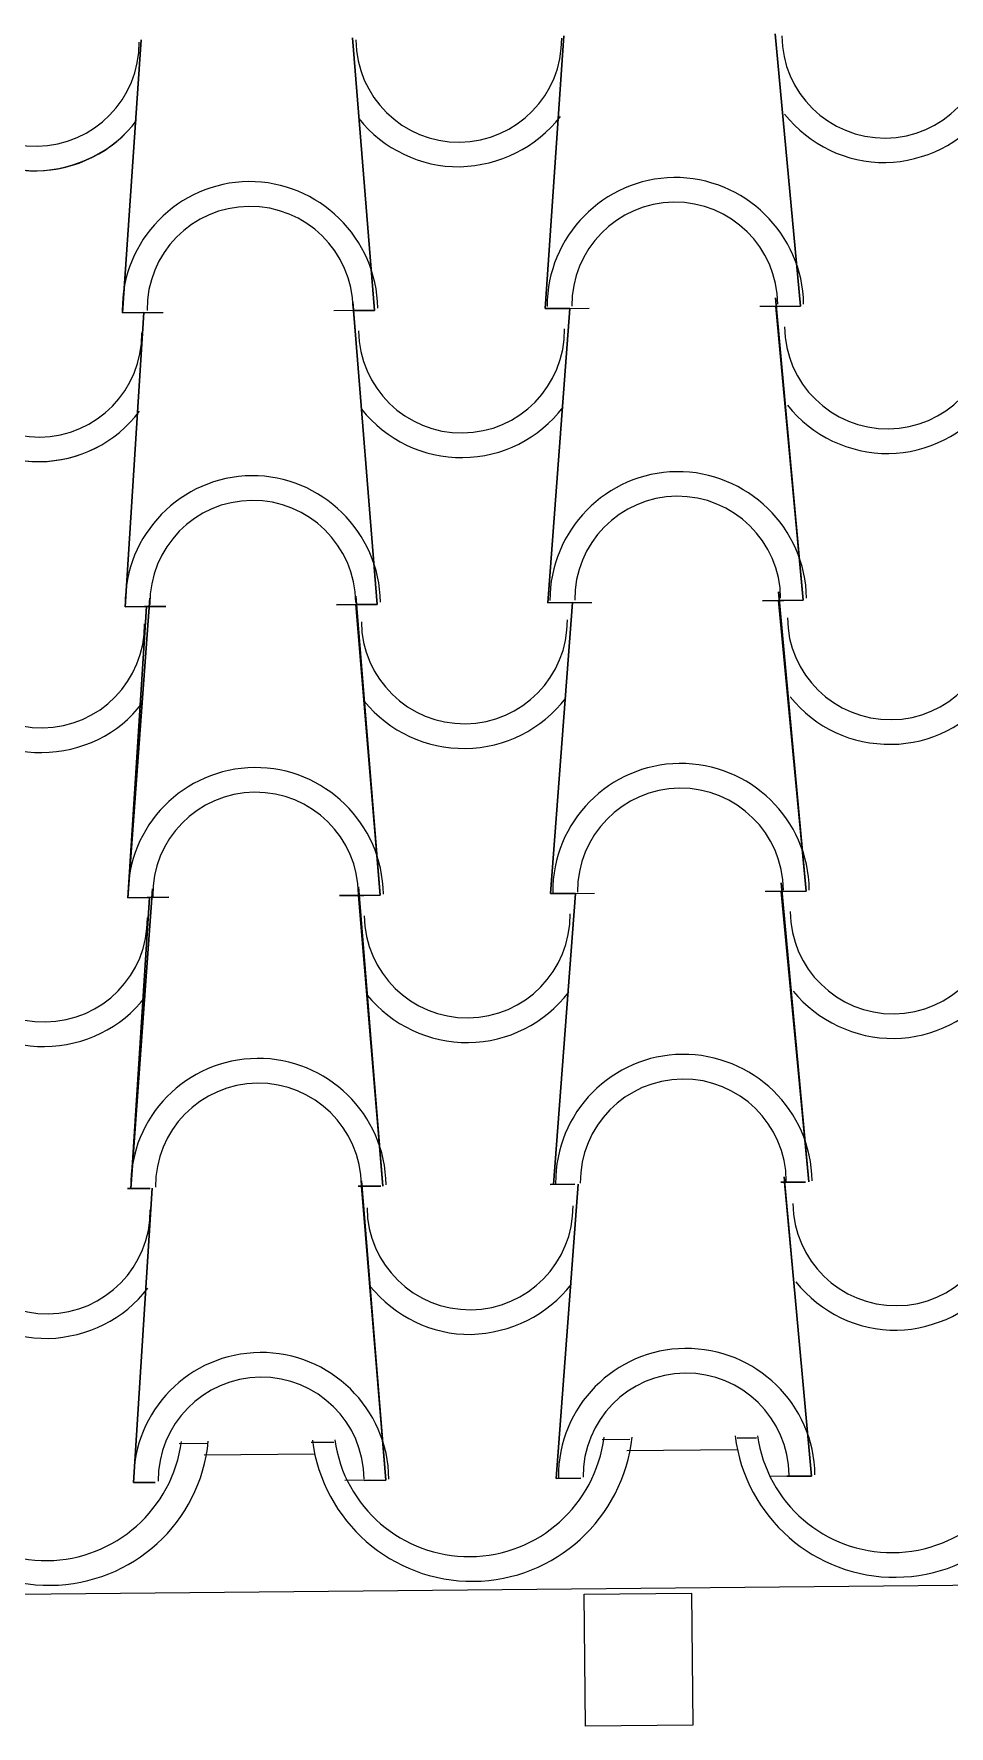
# Model space of a CAD drawing. Header units: millimetres. Extents: x 36985 to 49607, y -23856 to -17842.
# Drawn here: x 43897 to 44592, y -19848 to -18563 of the extents above; entities that cross this region are included whole.
import ezdxf

# ---------------------------------------------------------------- set-up
doc = ezdxf.new("R2010")
doc.units = ezdxf.units.MM
doc.layers.add('A-COB-___-___-EXI', color=250, linetype='Continuous', lineweight=25)

msp = doc.modelspace()

# ---------------------------------------------------------------- linework, layer by layer
at = {"layer": 'A-COB-___-___-EXI', "color": 18, "lineweight": 9}
for p, q in [((43979, -18774.9), (43995.3, -18774.7)), ((44143.5, -18773.3), (44124.8, -18773.5)), ((44139.5, -18773.3), (44155.8, -18773.2)), ((44299.9, -18771.8), (44318.7, -18771.6)), ((44464.4, -18770.2), (44448.2, -18770.3)), ((44460.4, -18770.2), (44479.1, -18770)), ((44302.1, -18994.9), (44320.8, -18994.8)), ((44291.7, -19436.5), (44308.3, -19215.6)), ((44304.2, -19215.7), (44322.9, -19215.5)), ((44468.7, -19214.1), (44452.4, -19214.2)), ((44464.6, -19214.1), (44483.4, -19213.9)), ((44007.6, -19633.1), (44028.8, -19632.9)), ((44107.8, -19632.1), (44124.9, -19632)), ((44328.5, -19630), (44349.7, -19629.8)), ((44110.3, -19641.1), (44026.5, -19641.9)), ((44431.2, -19638), (44347.4, -19638.8)), ((44152.1, -19661), (44133.3, -19661.2)), ((44473, -19657.9), (44456.7, -19658.1))]:
    msp.add_line(p, q, dxfattribs=at)
at = {"layer": 'A-COB-___-___-EXI', "color": 18, "lineweight": 9, "flags": 128}
for points in [[(43966.5, -18998.2), (43982.8, -18998), (43966.5, -18998.2), (43982.8, -18998), (43968.6, -19218.9), (43984.9, -19218.7), (43968.6, -19218.9), (43982.8, -18998), (43966.5, -18998.2), (43982.8, -18998), (43966.5, -18998.2), (43982.8, -18998), (43966.5, -18998.2), (43980.7, -18774.8), (43964.4, -18775), (43978.7, -18568), (43964.4, -18775), (43980.7, -18774.8), (43964.4, -18775), (43978.7, -18568)], [(44139.1, -18566.4), (44155.8, -18773.2), (44139.5, -18773.3), (44155.8, -18773.2), (44139.5, -18773.3), (44155.8, -18773.2), (44139.1, -18566.4), (44155.8, -18773.2), (44139.5, -18773.3), (44157.9, -18996.3), (44141.6, -18996.5), (44160, -19217), (44143.7, -19217.2), (44160, -19217), (44143.7, -19217.2), (44162.2, -19437.8), (44143.7, -19217.2), (44160, -19217), (44143.7, -19217.2), (44162.2, -19437.8), (44143.7, -19210.7), (44162.2, -19437.8), (44143.7, -19217.2), (44160, -19217), (44141.6, -18990), (44160, -19217), (44143.7, -19217.2), (44160, -19217), (44143.7, -19217.2), (44160, -19217), (44141.6, -18996.5), (44157.9, -18996.3), (44141.6, -18996.5), (44157.9, -18996.3), (44141.6, -18996.5), (44157.9, -18996.3), (44139.4, -18766.8), (44157.9, -18996.3), (44141.6, -18996.5), (44157.9, -18996.3), (44141.6, -18996.5), (44157.9, -18996.3), (44141.6, -18996.5), (44160, -19217), (44143.7, -19217.2), (44160, -19217), (44141.6, -18996.5), (44157.9, -18996.3), (44141.6, -18996.5)], [(44299.6, -18564.9), (44285.3, -18771.9), (44304, -18771.7), (44285.3, -18771.9), (44299.6, -18564.9), (44285.3, -18771.9), (44304, -18771.7), (44287.4, -18995.1), (44306.1, -18994.9), (44287.4, -18995.1), (44306.1, -18994.9), (44289.5, -19215.8), (44308.3, -19215.6), (44291.7, -19436.5), (44308.3, -19215.6), (44289.5, -19215.8), (44308.3, -19215.6), (44289.5, -19215.8)], [(44485.5, -19434.6), (44464.6, -19207.6), (44485.5, -19434.6), (44464.6, -19214.1), (44483.4, -19213.9), (44462.5, -18986.9), (44483.4, -19213.9), (44464.6, -19214.1), (44483.4, -19213.9), (44464.6, -19214.1), (44483.4, -19213.9), (44462.5, -18993.4), (44481.2, -18993.2), (44462.5, -18993.4), (44481.2, -18993.2), (44460.3, -18763.7), (44481.2, -18993.2), (44462.5, -18993.4), (44481.2, -18993.2), (44462.5, -18993.4), (44481.2, -18993.2), (44462.5, -18993.4), (44481.2, -18993.2), (44460.4, -18770.2), (44479.1, -18770), (44460, -18563.3), (44479.1, -18770), (44460.4, -18770.2), (44479.1, -18770), (44460.4, -18770.2), (44479.1, -18770), (44460, -18563.3)], [(43964.4, -18775), (43980.7, -18774.8), (43964.4, -18775), (43980.7, -18774.8), (43966.5, -18998.2), (43982.8, -18998), (43966.5, -18998.2), (43982.8, -18998), (43968.6, -19218.9), (43984.9, -19218.7), (43968.6, -19218.9), (43984.9, -19218.7), (43970.8, -19439.6), (43984.9, -19218.7), (43968.6, -19218.9), (43982.8, -18998), (43966.5, -18998.2), (43982.8, -18998), (43966.5, -18998.2), (43980.7, -18774.8)], [(44306.1, -18994.9), (44287.4, -18995.1), (44306.1, -18994.9), (44289.5, -19215.8), (44308.3, -19215.6), (44289.5, -19215.8), (44306.1, -18994.9), (44287.4, -18995.1), (44304, -18771.7), (44285.3, -18771.9), (44304, -18771.7), (44285.3, -18771.9)], [(44304, -18771.7), (44287.4, -18995.1), (44306.1, -18994.9), (44287.4, -18995.1)], [(44450.3, -18993.5), (44466.6, -18993.4), (44450.3, -18993.5), (44466.6, -18993.4)], [(43981.2, -18998), (43997.5, -18997.9), (43981.2, -18998), (43997.5, -18997.9)], [(44466.8, -19434.8), (44487.6, -19657.8), (44468.9, -19658), (44487.6, -19657.8), (44466.7, -19430.8), (44487.6, -19657.8), (44468.9, -19658), (44487.6, -19657.8), (44466.7, -19430.8)], [(43987, -19439.4), (43972.9, -19662.8), (43987, -19439.4), (43972.9, -19662.8), (43989.2, -19662.6), (43972.9, -19662.8)], [(44148, -19661.1), (44164.3, -19660.9), (44145.8, -19433.8), (44164.3, -19660.9), (44148, -19661.1), (44164.3, -19660.9), (44145.9, -19437.9)], [(44293.8, -19659.7), (44310.4, -19436.3), (44293.8, -19659.7), (44312.5, -19659.5), (44293.8, -19659.7), (44312.5, -19659.5)], [(37540.3, -19724.6), (37541.1, -19808.5), (48989.9, -19698.4), (48989.1, -19614.5), (48972.8, -19614.7), (48989.1, -19614.5)]]:
    msp.add_lwpolyline(points, dxfattribs=at)
for points in [[(43968.6, -19218.9), (43984.9, -19218.7), (43968.6, -19218.9), (43984.9, -19218.7), (43970.8, -19439.6), (43984.9, -19218.7), (43968.6, -19218.9), (43984.9, -19218.7), (43968.6, -19218.9), (43985.2, -18991.5)], [(44127, -18996.6), (44145.7, -18996.4), (44127, -18996.6), (44145.7, -18996.4)], [(44157.9, -18996.3), (44141.6, -18996.5)], [(43987.3, -19212.2), (43970.8, -19439.6)], [(43999.6, -19218.6), (43983.3, -19218.7)], [(44129.1, -19217.3), (44147.8, -19217.2)], [(43968.3, -19439.6), (43985.4, -19439.5), (43968.3, -19439.6), (43985.4, -19439.5), (43968.3, -19439.6), (43985.4, -19439.5), (43968.3, -19439.6), (43985.4, -19439.5), (43968.3, -19439.6), (43985.4, -19439.5)], [(44160.5, -19437.8), (44143.4, -19437.9), (44160.5, -19437.8), (44143.4, -19437.9), (44160.5, -19437.8), (44143.4, -19437.9), (44160.5, -19437.8), (44143.4, -19437.9), (44160.5, -19437.8), (44143.4, -19437.9)], [(44289.2, -19436.5), (44307.9, -19436.4), (44289.2, -19436.5), (44307.9, -19436.4), (44289.2, -19436.5), (44307.9, -19436.4), (44289.2, -19436.5), (44307.9, -19436.4)], [(44310.4, -19436.3), (44293.8, -19659.7)], [(44483, -19434.7), (44464.3, -19434.8), (44483, -19434.7), (44464.3, -19434.8), (44483, -19434.7), (44464.3, -19434.8), (44483, -19434.7), (44464.3, -19434.8)], [(44445.8, -19628.9), (44431.2, -19629)], [(44396.4, -19746.7), (44397.4, -19846.8), (44316, -19847.6), (44315, -19747.4)]]:
    msp.add_lwpolyline(points, close=True, dxfattribs=at)
at = {"layer": 'A-COB-___-___-EXI', "color": 18, "lineweight": 9}
for points in [[(43899.6, -18648.6), (43899.6, -18648.6), (43942.8, -18648.1), (43977.5, -18612.8), (43977.1, -18569.6)], [(43899.6, -18648.6), (43899.6, -18648.6), (43942.8, -18648.1), (43977.5, -18612.8), (43977.1, -18569.6)], [(44220.5, -18645.5), (44220.5, -18645.5), (44263.7, -18645.1), (44298.4, -18609.7), (44297.9, -18566.5)], [(44220.5, -18645.5), (44220.5, -18645.5), (44263.7, -18645.1), (44298.4, -18609.7), (44297.9, -18566.5)], [(44543.8, -18642.4), (44543.8, -18642.4), (44587, -18641.9), (44621.7, -18606.6), (44621.3, -18563.4)], [(44543.8, -18642.4), (44543.8, -18642.4), (44587, -18641.9), (44621.7, -18606.6), (44621.3, -18563.4)], [(43899, -18667.3), (43899, -18667.3), (43929.1, -18667), (43957.5, -18652.9), (43975.2, -18629.1)], [(43899.8, -18667.3), (43899.8, -18667.3), (43929.1, -18666.2), (43957.5, -18652.9), (43975.2, -18629.1)], [(44220.7, -18664.2), (44220.7, -18664.2), (44250.8, -18663.1), (44278.4, -18649.8), (44296.9, -18626)], [(44220.7, -18664.2), (44220.7, -18664.2), (44250.8, -18663.1), (44278.4, -18649.8), (44296.9, -18626)], [(44544, -18661.1), (44544, -18661.1), (44573.3, -18660), (44601.7, -18646.7), (44619.4, -18622.9)], [(44544, -18661.1), (44544, -18661.1), (44573.3, -18660), (44601.7, -18646.7), (44619.4, -18622.9)], [(44382.9, -18672.4), (44382.9, -18672.4), (44329.9, -18672.9), (44286.4, -18717.3), (44286.9, -18770.3)], [(44382.9, -18672.4), (44382.9, -18672.4), (44329.9, -18672.9), (44286.4, -18717.3), (44286.9, -18770.3)], [(44382.9, -18672.4), (44382.9, -18672.4), (44329.9, -18672.9), (44286.4, -18717.3), (44286.9, -18770.3)], [(44382.9, -18672.4), (44382.9, -18672.4), (44329.9, -18672.9), (44286.4, -18717.3), (44286.9, -18770.3)], [(44382.9, -18672.4), (44382.9, -18672.4), (44329.9, -18672.9), (44286.4, -18717.3), (44286.9, -18770.3)], [(44382.9, -18672.4), (44382.9, -18672.4), (44329.9, -18672.9), (44286.4, -18717.3), (44286.9, -18770.3)], [(44060.3, -18675.5), (44060.3, -18675.5), (44006.6, -18676), (43963.8, -18720.4), (43964.3, -18773.4)], [(44060.3, -18675.5), (44060.3, -18675.5), (44006.6, -18676), (43963.8, -18720.4), (43964.3, -18773.4)], [(44060.3, -18675.5), (44060.3, -18675.5), (44006.6, -18676), (43963.8, -18720.4), (43964.3, -18773.4)], [(44060.3, -18675.5), (44060.3, -18675.5), (44006.6, -18676), (43963.8, -18720.4), (43964.3, -18773.4)], [(44060.3, -18675.5), (44060.3, -18675.5), (44006.6, -18676), (43963.8, -18720.4), (43964.3, -18773.4)], [(44060.3, -18675.5), (44060.3, -18675.5), (44006.6, -18676), (43963.8, -18720.4), (43964.3, -18773.4)], [(44060.5, -18694.3), (44060.5, -18694.3), (44017.4, -18694.7), (43982.7, -18730), (43983.1, -18773.2)], [(44060.5, -18694.3), (44060.5, -18694.3), (44017.4, -18694.7), (43982.7, -18730), (43983.1, -18773.2)], [(44060.5, -18694.3), (44060.5, -18694.3), (44017.4, -18694.7), (43982.7, -18730), (43983.1, -18773.2)], [(44060.5, -18694.3), (44060.5, -18694.3), (44017.4, -18694.7), (43982.7, -18730), (43983.1, -18773.2)], [(44060.5, -18694.3), (44060.5, -18694.3), (44017.4, -18694.7), (43982.7, -18730), (43983.1, -18773.2)], [(44060.5, -18694.3), (44060.5, -18694.3), (44017.4, -18694.7), (43982.7, -18730), (43983.1, -18773.2)], [(44383, -18691.1), (44383, -18691.1), (44339.9, -18691.6), (44305.2, -18726.9), (44305.6, -18770.1)], [(44383, -18691.1), (44383, -18691.1), (44339.9, -18691.6), (44305.2, -18726.9), (44305.6, -18770.1)], [(44383, -18691.1), (44383, -18691.1), (44339.9, -18691.6), (44305.2, -18726.9), (44305.6, -18770.1)], [(44383, -18691.1), (44383, -18691.1), (44339.9, -18691.6), (44305.2, -18726.9), (44305.6, -18770.1)], [(44383, -18691.1), (44383, -18691.1), (44339.9, -18691.6), (44305.2, -18726.9), (44305.6, -18770.1)], [(44383, -18691.1), (44383, -18691.1), (44339.9, -18691.6), (44305.2, -18726.9), (44305.6, -18770.1)], [(44222.6, -18866.2), (44222.6, -18866.2), (44265.8, -18865.8), (44300.5, -18830.4), (44300.1, -18787.2)], [(44546, -18863.1), (44546, -18863.1), (44589.1, -18862.7), (44623.8, -18827.3), (44623.4, -18784.1)], [(43901.7, -18869.3), (43901.7, -18869.3), (43944.9, -18868.9), (43979.6, -18833.5), (43979.2, -18790.3)], [(43901.1, -18888), (43901.1, -18888), (43931.2, -18887.7), (43959.6, -18873.6), (43977.3, -18849.8)], [(43901.9, -18888), (43901.9, -18888), (43931.2, -18887.7), (43959.6, -18873.6), (43977.3, -18849.8)], [(44222.8, -18884.9), (44222.8, -18884.9), (44252.9, -18884.6), (44280.5, -18870.5), (44299, -18846.7)], [(44222.8, -18884.9), (44222.8, -18884.9), (44252.9, -18884.6), (44280.5, -18870.5), (44299, -18846.7)], [(44546.2, -18881.8), (44546.2, -18881.8), (44575.5, -18881.5), (44603.8, -18867.4), (44621.5, -18843.6)], [(44546.2, -18881.8), (44546.2, -18881.8), (44575.5, -18881.5), (44603.8, -18867.4), (44621.5, -18843.6)], [(44062.5, -18898.7), (44062.5, -18898.7), (44008.7, -18899.2), (43966, -18943.6), (43966.5, -18996.5)], [(44062.5, -18898.7), (44062.5, -18898.7), (44008.7, -18899.2), (43966, -18943.6), (43966.5, -18996.5)], [(44062.5, -18898.7), (44062.5, -18898.7), (44008.7, -18899.2), (43966, -18943.6), (43966.5, -18996.5)], [(44062.5, -18898.7), (44062.5, -18898.7), (44008.7, -18899.2), (43966, -18943.6), (43966.5, -18996.5)], [(44062.5, -18898.7), (44062.5, -18898.7), (44008.7, -18899.2), (43966, -18943.6), (43966.5, -18996.5)], [(44062.5, -18898.7), (44062.5, -18898.7), (44008.7, -18899.2), (43966, -18943.6), (43966.5, -18996.5)], [(44062.5, -18898.7), (44062.5, -18898.7), (44008.7, -18899.2), (43966, -18943.6), (43966.5, -18996.5)], [(44062.5, -18898.7), (44062.5, -18898.7), (44008.7, -18899.2), (43966, -18943.6), (43966.5, -18996.5)], [(44062.5, -18898.7), (44062.5, -18898.7), (44008.7, -18899.2), (43966, -18943.6), (43966.5, -18996.5)], [(44062.5, -18898.7), (44062.5, -18898.7), (44008.7, -18899.2), (43966, -18943.6), (43966.5, -18996.5)], [(44062.5, -18898.7), (44062.5, -18898.7), (44008.7, -18899.2), (43966, -18943.6), (43966.5, -18996.5)], [(44062.5, -18898.7), (44062.5, -18898.7), (44008.7, -18899.2), (43966, -18943.6), (43966.5, -18996.5)], [(44062.5, -18898.7), (44062.5, -18898.7), (44008.7, -18899.2), (43966, -18943.6), (43966.5, -18996.5)], [(44062.5, -18898.7), (44062.5, -18898.7), (44008.7, -18899.2), (43966, -18943.6), (43966.5, -18996.5)], [(44062.5, -18898.7), (44062.5, -18898.7), (44008.7, -18899.2), (43966, -18943.6), (43966.5, -18996.5)], [(44385, -18895.6), (44385, -18895.6), (44332.1, -18896.1), (44288.5, -18940.5), (44289, -18993.4)], [(44385, -18895.6), (44385, -18895.6), (44332.1, -18896.1), (44288.5, -18940.5), (44289, -18993.4)], [(44385, -18895.6), (44385, -18895.6), (44332.1, -18896.1), (44288.5, -18940.5), (44289, -18993.4)], [(44385, -18895.6), (44385, -18895.6), (44332.1, -18896.1), (44288.5, -18940.5), (44289, -18993.4)], [(44385, -18895.6), (44385, -18895.6), (44332.1, -18896.1), (44288.5, -18940.5), (44289, -18993.4)], [(44385, -18895.6), (44385, -18895.6), (44332.1, -18896.1), (44288.5, -18940.5), (44289, -18993.4)], [(44385, -18895.6), (44385, -18895.6), (44332.1, -18896.1), (44288.5, -18940.5), (44289, -18993.4)], [(44385, -18895.6), (44385, -18895.6), (44332.1, -18896.1), (44288.5, -18940.5), (44289, -18993.4)], [(44385, -18895.6), (44385, -18895.6), (44332.1, -18896.1), (44288.5, -18940.5), (44289, -18993.4)], [(44385.2, -18914.3), (44385.2, -18914.3), (44342, -18914.7), (44307.3, -18950.1), (44307.8, -18993.2)], [(44385.2, -18914.3), (44385.2, -18914.3), (44342, -18914.7), (44307.3, -18950.1), (44307.8, -18993.2)], [(44385.2, -18914.3), (44385.2, -18914.3), (44342, -18914.7), (44307.3, -18950.1), (44307.8, -18993.2)], [(44385.2, -18914.3), (44385.2, -18914.3), (44342, -18914.7), (44307.3, -18950.1), (44307.8, -18993.2)], [(44385.2, -18914.3), (44385.2, -18914.3), (44342, -18914.7), (44307.3, -18950.1), (44307.8, -18993.2)], [(44385.2, -18914.3), (44385.2, -18914.3), (44342, -18914.7), (44307.3, -18950.1), (44307.8, -18993.2)], [(44385.2, -18914.3), (44385.2, -18914.3), (44342, -18914.7), (44307.3, -18950.1), (44307.8, -18993.2)], [(44385.2, -18914.3), (44385.2, -18914.3), (44342, -18914.7), (44307.3, -18950.1), (44307.8, -18993.2)], [(44385.2, -18914.3), (44385.2, -18914.3), (44342, -18914.7), (44307.3, -18950.1), (44307.8, -18993.2)], [(44062.7, -18917.4), (44062.7, -18917.4), (44019.5, -18917.8), (43984.8, -18953.2), (43985.2, -18996.4)], [(44062.7, -18917.4), (44062.7, -18917.4), (44019.5, -18917.8), (43984.8, -18953.2), (43985.2, -18996.4)], [(44062.7, -18917.4), (44062.7, -18917.4), (44019.5, -18917.8), (43984.8, -18953.2), (43985.2, -18996.4)], [(44062.7, -18917.4), (44062.7, -18917.4), (44019.5, -18917.8), (43984.8, -18953.2), (43985.2, -18996.4)], [(44062.7, -18917.4), (44062.7, -18917.4), (44019.5, -18917.8), (43984.8, -18953.2), (43985.2, -18996.4)], [(44062.7, -18917.4), (44062.7, -18917.4), (44019.5, -18917.8), (43984.8, -18953.2), (43985.2, -18996.4)], [(44062.7, -18917.4), (44062.7, -18917.4), (44019.5, -18917.8), (43984.8, -18953.2), (43985.2, -18996.4)], [(44062.7, -18917.4), (44062.7, -18917.4), (44019.5, -18917.8), (43984.8, -18953.2), (43985.2, -18996.4)], [(44062.7, -18917.4), (44062.7, -18917.4), (44019.5, -18917.8), (43984.8, -18953.2), (43985.2, -18996.4)], [(44062.7, -18917.4), (44062.7, -18917.4), (44019.5, -18917.8), (43984.8, -18953.2), (43985.2, -18996.4)], [(44062.7, -18917.4), (44062.7, -18917.4), (44019.5, -18917.8), (43984.8, -18953.2), (43985.2, -18996.4)], [(44062.7, -18917.4), (44062.7, -18917.4), (44019.5, -18917.8), (43984.8, -18953.2), (43985.2, -18996.4)], [(44062.7, -18917.4), (44062.7, -18917.4), (44019.5, -18917.8), (43984.8, -18953.2), (43985.2, -18996.4)], [(44062.7, -18917.4), (44062.7, -18917.4), (44019.5, -18917.8), (43984.8, -18953.2), (43985.2, -18996.4)], [(44062.7, -18917.4), (44062.7, -18917.4), (44019.5, -18917.8), (43984.8, -18953.2), (43985.2, -18996.4)], [(44548.1, -19083.8), (44548.1, -19083.8), (44591.3, -19083.4), (44625.9, -19048), (44625.5, -19004.9)], [(43903.9, -19090), (43903.9, -19090), (43947, -19089.6), (43981.7, -19054.2), (43981.3, -19011.1)], [(44224.8, -19086.9), (44224.8, -19086.9), (44267.9, -19086.5), (44302.6, -19051.1), (44302.2, -19008)], [(43903.2, -19108.7), (43903.2, -19108.7), (43933.4, -19108.4), (43961.7, -19095.1), (43979.4, -19071.3)], [(44224.9, -19105.6), (44224.9, -19105.6), (44255.1, -19105.3), (44282.6, -19091.2), (44301.1, -19067.4)], [(44548.3, -19102.5), (44548.3, -19102.5), (44577.6, -19102.2), (44606, -19088.1), (44623.7, -19064.3)], [(44064.6, -19120.2), (44064.6, -19120.2), (44010.9, -19120.7), (43968.1, -19164.3), (43968.6, -19218.1)], [(44064.6, -19120.2), (44064.6, -19120.2), (44010.9, -19120.7), (43968.1, -19164.3), (43968.6, -19218.1)], [(44064.6, -19120.2), (44064.6, -19120.2), (44010.9, -19120.7), (43968.1, -19164.3), (43968.6, -19218.1)], [(44064.6, -19120.2), (44064.6, -19120.2), (44010.9, -19120.7), (43968.1, -19164.3), (43968.6, -19218.1)], [(44064.6, -19120.2), (44064.6, -19120.2), (44010.9, -19120.7), (43968.1, -19164.3), (43968.6, -19218.1)], [(44064.6, -19120.2), (44064.6, -19120.2), (44010.9, -19120.7), (43968.1, -19164.3), (43968.6, -19218.1)], [(44064.6, -19120.2), (44064.6, -19120.2), (44010.9, -19120.7), (43968.1, -19164.3), (43968.6, -19218.1)], [(44064.6, -19120.2), (44064.6, -19120.2), (44010.9, -19120.7), (43968.1, -19164.3), (43968.6, -19218.1)], [(44064.6, -19120.2), (44064.6, -19120.2), (44010.9, -19120.7), (43968.1, -19164.3), (43968.6, -19218.1)], [(44064.6, -19120.2), (44064.6, -19120.2), (44010.9, -19120.7), (43968.1, -19164.3), (43968.6, -19218.1)], [(44064.6, -19120.2), (44064.6, -19120.2), (44010.9, -19120.7), (43968.1, -19164.3), (43968.6, -19218.1)], [(44064.6, -19120.2), (44064.6, -19120.2), (44010.9, -19120.7), (43968.1, -19164.3), (43968.6, -19218.1)], [(44387.1, -19117.1), (44387.1, -19117.1), (44334.2, -19117.6), (44290.6, -19161.2), (44291.1, -19215)], [(44387.1, -19117.1), (44387.1, -19117.1), (44334.2, -19117.6), (44290.6, -19161.2), (44291.1, -19215)], [(44387.1, -19117.1), (44387.1, -19117.1), (44334.2, -19117.6), (44290.6, -19161.2), (44291.1, -19215)], [(44387.1, -19117.1), (44387.1, -19117.1), (44334.2, -19117.6), (44290.6, -19161.2), (44291.1, -19215)], [(44387.1, -19117.1), (44387.1, -19117.1), (44334.2, -19117.6), (44290.6, -19161.2), (44291.1, -19215)], [(44387.1, -19117.1), (44387.1, -19117.1), (44334.2, -19117.6), (44290.6, -19161.2), (44291.1, -19215)], [(44064.8, -19138.9), (44064.8, -19138.9), (44021.6, -19139.4), (43986.9, -19174.7), (43987.4, -19217.9)], [(44064.8, -19138.9), (44064.8, -19138.9), (44021.6, -19139.4), (43986.9, -19174.7), (43987.4, -19217.9)], [(44064.8, -19138.9), (44064.8, -19138.9), (44021.6, -19139.4), (43986.9, -19174.7), (43987.4, -19217.9)], [(44064.8, -19138.9), (44064.8, -19138.9), (44021.6, -19139.4), (43986.9, -19174.7), (43987.4, -19217.9)], [(44064.8, -19138.9), (44064.8, -19138.9), (44021.6, -19139.4), (43986.9, -19174.7), (43987.4, -19217.9)], [(44064.8, -19138.9), (44064.8, -19138.9), (44021.6, -19139.4), (43986.9, -19174.7), (43987.4, -19217.9)], [(44064.8, -19138.9), (44064.8, -19138.9), (44021.6, -19139.4), (43986.9, -19174.7), (43987.4, -19217.9)], [(44064.8, -19138.9), (44064.8, -19138.9), (44021.6, -19139.4), (43986.9, -19174.7), (43987.4, -19217.9)], [(44064.8, -19138.9), (44064.8, -19138.9), (44021.6, -19139.4), (43986.9, -19174.7), (43987.4, -19217.9)], [(44064.8, -19138.9), (44064.8, -19138.9), (44021.6, -19139.4), (43986.9, -19174.7), (43987.4, -19217.9)], [(44064.8, -19138.9), (44064.8, -19138.9), (44021.6, -19139.4), (43986.9, -19174.7), (43987.4, -19217.9)], [(44064.8, -19138.9), (44064.8, -19138.9), (44021.6, -19139.4), (43986.9, -19174.7), (43987.4, -19217.9)], [(44387.3, -19135.8), (44387.3, -19135.8), (44344.2, -19136.3), (44309.5, -19171.6), (44309.9, -19214.8)], [(44387.3, -19135.8), (44387.3, -19135.8), (44344.2, -19136.3), (44309.5, -19171.6), (44309.9, -19214.8)], [(44387.3, -19135.8), (44387.3, -19135.8), (44344.2, -19136.3), (44309.5, -19171.6), (44309.9, -19214.8)], [(44387.3, -19135.8), (44387.3, -19135.8), (44344.2, -19136.3), (44309.5, -19171.6), (44309.9, -19214.8)], [(44387.3, -19135.8), (44387.3, -19135.8), (44344.2, -19136.3), (44309.5, -19171.6), (44309.9, -19214.8)], [(44387.3, -19135.8), (44387.3, -19135.8), (44344.2, -19136.3), (44309.5, -19171.6), (44309.9, -19214.8)], [(43906, -19313.2), (43906, -19313.2), (43949.2, -19312.7), (43983.9, -19277.4), (43983.4, -19234.2)], [(44226.9, -19310.1), (44226.9, -19310.1), (44270.1, -19309.7), (44304.8, -19274.3), (44304.3, -19231.1)], [(44550.2, -19307), (44550.2, -19307), (44593.4, -19306.5), (44628.1, -19271.2), (44627.7, -19228)], [(44550.4, -19325.7), (44550.4, -19325.7), (44579.7, -19325.4), (44608.1, -19311.3), (44625.8, -19287.5)], [(43905.4, -19331.9), (43905.4, -19331.9), (43935.5, -19331.6), (43963.9, -19317.5), (43981.6, -19294.5)], [(44227.1, -19328.8), (44227.1, -19328.8), (44257.2, -19328.5), (44284.8, -19314.4), (44303.3, -19290.6)], [(44066.7, -19340.9), (44066.7, -19340.9), (44013, -19341.4), (43970.2, -19385), (43970.7, -19438.8)], [(44066.7, -19340.9), (44066.7, -19340.9), (44013, -19341.4), (43970.2, -19385), (43970.7, -19438.8)], [(44066.7, -19340.9), (44066.7, -19340.9), (44013, -19341.4), (43970.2, -19385), (43970.7, -19438.8)], [(44066.7, -19340.9), (44066.7, -19340.9), (44013, -19341.4), (43970.2, -19385), (43970.7, -19438.8)], [(44066.7, -19340.9), (44066.7, -19340.9), (44013, -19341.4), (43970.2, -19385), (43970.7, -19438.8)], [(44066.7, -19340.9), (44066.7, -19340.9), (44013, -19341.4), (43970.2, -19385), (43970.7, -19438.8)], [(44389.3, -19337.8), (44389.3, -19337.8), (44336.3, -19338.3), (44292.8, -19381.9), (44293.3, -19435.7)], [(44389.3, -19337.8), (44389.3, -19337.8), (44336.3, -19338.3), (44292.8, -19381.9), (44293.3, -19435.7)], [(44389.3, -19337.8), (44389.3, -19337.8), (44336.3, -19338.3), (44292.8, -19381.9), (44293.3, -19435.7)], [(44066.9, -19359.7), (44066.9, -19359.7), (44023.7, -19360.1), (43989.1, -19395.4), (43989.5, -19438.6)], [(44066.9, -19359.7), (44066.9, -19359.7), (44023.7, -19360.1), (43989.1, -19395.4), (43989.5, -19438.6)], [(44066.9, -19359.7), (44066.9, -19359.7), (44023.7, -19360.1), (43989.1, -19395.4), (43989.5, -19438.6)], [(44066.9, -19359.7), (44066.9, -19359.7), (44023.7, -19360.1), (43989.1, -19395.4), (43989.5, -19438.6)], [(44066.9, -19359.7), (44066.9, -19359.7), (44023.7, -19360.1), (43989.1, -19395.4), (43989.5, -19438.6)], [(44066.9, -19359.7), (44066.9, -19359.7), (44023.7, -19360.1), (43989.1, -19395.4), (43989.5, -19438.6)], [(44066.9, -19359.7), (44066.9, -19359.7), (44023.7, -19360.1), (43989.1, -19395.4), (43989.5, -19438.6)], [(44066.9, -19359.7), (44066.9, -19359.7), (44023.7, -19360.1), (43989.1, -19395.4), (43989.5, -19438.6)], [(44066.9, -19359.7), (44066.9, -19359.7), (44023.7, -19360.1), (43989.1, -19395.4), (43989.5, -19438.6)], [(44066.9, -19359.7), (44066.9, -19359.7), (44023.7, -19360.1), (43989.1, -19395.4), (43989.5, -19438.6)], [(44066.9, -19359.7), (44066.9, -19359.7), (44023.7, -19360.1), (43989.1, -19395.4), (43989.5, -19438.6)], [(44066.9, -19359.7), (44066.9, -19359.7), (44023.7, -19360.1), (43989.1, -19395.4), (43989.5, -19438.6)], [(44389.4, -19356.6), (44389.4, -19356.6), (44346.3, -19357), (44311.6, -19392.3), (44312, -19435.5)], [(44389.4, -19356.6), (44389.4, -19356.6), (44346.3, -19357), (44311.6, -19392.3), (44312, -19435.5)], [(44389.4, -19356.6), (44389.4, -19356.6), (44346.3, -19357), (44311.6, -19392.3), (44312, -19435.5)], [(44389.4, -19356.6), (44389.4, -19356.6), (44346.3, -19357), (44311.6, -19392.3), (44312, -19435.5)], [(44389.4, -19356.6), (44389.4, -19356.6), (44346.3, -19357), (44311.6, -19392.3), (44312, -19435.5)], [(44389.4, -19356.6), (44389.4, -19356.6), (44346.3, -19357), (44311.6, -19392.3), (44312, -19435.5)], [(44389.4, -19356.6), (44389.4, -19356.6), (44346.3, -19357), (44311.6, -19392.3), (44312, -19435.5)], [(44389.4, -19356.6), (44389.4, -19356.6), (44346.3, -19357), (44311.6, -19392.3), (44312, -19435.5)], [(44389.4, -19356.6), (44389.4, -19356.6), (44346.3, -19357), (44311.6, -19392.3), (44312, -19435.5)], [(44389.4, -19356.6), (44389.4, -19356.6), (44346.3, -19357), (44311.6, -19392.3), (44312, -19435.5)], [(44389.4, -19356.6), (44389.4, -19356.6), (44346.3, -19357), (44311.6, -19392.3), (44312, -19435.5)], [(43908.1, -19534.7), (43908.1, -19534.7), (43951.3, -19534.3), (43986, -19498.9), (43985.6, -19455.7)], [(44229, -19531.6), (44229, -19531.6), (44272.2, -19531.2), (44306.9, -19495.8), (44306.5, -19452.7)], [(44552.4, -19528.5), (44552.4, -19528.5), (44595.5, -19528.1), (44630.2, -19492.7), (44629.8, -19449.5)], [(44552.4, -19528.5), (44552.4, -19528.5), (44595.5, -19528.1), (44630.2, -19492.7), (44629.8, -19449.5)], [(43908.3, -19553.4), (43908.3, -19553.4), (43937.6, -19552.3), (43966, -19539), (43983.7, -19515.2)], [(44229.2, -19550.3), (44229.2, -19550.3), (44259.3, -19549.2), (44286.9, -19535.9), (44305.4, -19512.1)], [(44552.6, -19547.2), (44552.6, -19547.2), (44581.9, -19546.1), (44610.2, -19532.8), (44627.9, -19509)], [(44552.6, -19547.2), (44552.6, -19547.2), (44581.9, -19546.1), (44610.2, -19532.8), (44627.9, -19509)], [(44068.9, -19564.1), (44068.9, -19564.1), (44015.1, -19564.6), (43972.4, -19608.2), (43972.9, -19661.9)], [(44068.9, -19564.1), (44068.9, -19564.1), (44015.1, -19564.6), (43972.4, -19608.2), (43972.9, -19661.9)], [(44068.9, -19564.1), (44068.9, -19564.1), (44015.1, -19564.6), (43972.4, -19608.2), (43972.9, -19661.9)], [(44391.4, -19561), (44391.4, -19561), (44338.5, -19561.5), (44294.9, -19605.1), (44295.4, -19658.8)], [(44391.4, -19561), (44391.4, -19561), (44338.5, -19561.5), (44294.9, -19605.1), (44295.4, -19658.8)], [(44391.4, -19561), (44391.4, -19561), (44338.5, -19561.5), (44294.9, -19605.1), (44295.4, -19658.8)], [(44391.4, -19561), (44391.4, -19561), (44338.5, -19561.5), (44294.9, -19605.1), (44295.4, -19658.8)], [(44069.1, -19582.8), (44069.1, -19582.8), (44025.9, -19583.2), (43991.2, -19618.6), (43991.6, -19661.8)], [(44069.1, -19582.8), (44069.1, -19582.8), (44025.9, -19583.2), (43991.2, -19618.6), (43991.6, -19661.8)], [(44069.1, -19582.8), (44069.1, -19582.8), (44025.9, -19583.2), (43991.2, -19618.6), (43991.6, -19661.8)], [(44391.6, -19579.7), (44391.6, -19579.7), (44348.4, -19580.1), (44313.7, -19615.5), (44314.1, -19658.7)], [(44391.6, -19579.7), (44391.6, -19579.7), (44348.4, -19580.1), (44313.7, -19615.5), (44314.1, -19658.7)], [(44391.6, -19579.7), (44391.6, -19579.7), (44348.4, -19580.1), (44313.7, -19615.5), (44314.1, -19658.7)], [(44391.6, -19579.7), (44391.6, -19579.7), (44348.4, -19580.1), (44313.7, -19615.5), (44314.1, -19658.7)], [(43907.5, -19722), (43907.5, -19722), (43958.8, -19721.5), (44002.4, -19682.8), (44009.3, -19631.5)], [(43910.1, -19740.7), (43910.1, -19740.7), (43972, -19740.1), (44023.7, -19693.2), (44029.6, -19631.3)], [(44228.4, -19718.9), (44228.4, -19718.9), (44280.5, -19718.4), (44323.3, -19679.7), (44330.1, -19628.4)], [(44231, -19737.7), (44231, -19737.7), (44292.9, -19737.1), (44344.6, -19690.1), (44351.3, -19628.2)], [(44549.3, -19715.9), (44549.3, -19715.9), (44601.4, -19715.4), (44645, -19676.7), (44651, -19625.3)], [(44549.3, -19715.9), (44549.3, -19715.9), (44601.4, -19715.4), (44645, -19676.7), (44651, -19625.3)], [(44551.9, -19734.6), (44551.9, -19734.6), (44613.8, -19734), (44665.5, -19687), (44672.2, -19625.1)], [(44551.9, -19734.6), (44551.9, -19734.6), (44613.8, -19734), (44665.5, -19687), (44672.2, -19625.1)]]:
    msp.add_open_spline(points, degree=3, knots=[0.125, 0.125, 0.125, 0.125, 0.125001, 1, 1, 1, 1], dxfattribs=at)
for points in [[(44141.6, -18568), (44142, -18611.2), (44177.3, -18645.9), (44220.5, -18645.5)], [(44141.6, -18568), (44142, -18611.2), (44177.3, -18645.9), (44220.5, -18645.5)], [(44464.9, -18564.9), (44465.3, -18608.1), (44500.7, -18642.8), (44543.8, -18642.4)], [(44464.9, -18564.9), (44465.3, -18608.1), (44500.7, -18642.8), (44543.8, -18642.4)], [(43820.7, -18571.1), (43821.1, -18614.3), (43856.4, -18649), (43899.6, -18648.6)], [(43820.7, -18571.1), (43821.1, -18614.3), (43856.4, -18649), (43899.6, -18648.6)], [(43822.9, -18630.6), (43841, -18654), (43869.7, -18667.6), (43899.8, -18667.3)], [(43822.9, -18630.6), (43841, -18654), (43869.7, -18666.8), (43899, -18667.3)], [(44143.8, -18627.5), (44162.7, -18650.9), (44190.6, -18664.5), (44220.7, -18664.2)], [(44143.8, -18627.5), (44162.7, -18650.9), (44190.6, -18664.5), (44220.7, -18664.2)], [(44467.1, -18624.4), (44486.1, -18647.8), (44513.9, -18661.4), (44544, -18661.1)], [(44467.1, -18624.4), (44486.1, -18647.8), (44513.9, -18661.4), (44544, -18661.1)], [(44481.5, -18768.4), (44481, -18715.5), (44436.6, -18671.9), (44382.9, -18672.4)], [(44481.5, -18768.4), (44481, -18715.5), (44436.6, -18671.9), (44382.9, -18672.4)], [(44481.5, -18768.4), (44481, -18715.5), (44436.6, -18671.9), (44382.9, -18672.4)], [(44481.5, -18768.4), (44481, -18715.5), (44436.6, -18671.9), (44382.9, -18672.4)], [(44481.5, -18768.4), (44481, -18715.5), (44436.6, -18671.9), (44382.9, -18672.4)], [(44481.5, -18768.4), (44481, -18715.5), (44436.6, -18671.9), (44382.9, -18672.4)], [(44158.2, -18771.5), (44157.7, -18718.6), (44113.3, -18675), (44060.3, -18675.5)], [(44158.2, -18771.5), (44157.7, -18718.6), (44113.3, -18675), (44060.3, -18675.5)], [(44158.2, -18771.5), (44157.7, -18718.6), (44113.3, -18675), (44060.3, -18675.5)], [(44158.2, -18771.5), (44157.7, -18718.6), (44113.3, -18675), (44060.3, -18675.5)], [(44158.2, -18771.5), (44157.7, -18718.6), (44113.3, -18675), (44060.3, -18675.5)], [(44158.2, -18771.5), (44157.7, -18718.6), (44113.3, -18675), (44060.3, -18675.5)], [(44139.5, -18771.7), (44139, -18728.5), (44103.7, -18693.8), (44060.5, -18694.3)], [(44139.5, -18771.7), (44139, -18728.5), (44103.7, -18693.8), (44060.5, -18694.3)], [(44139.5, -18771.7), (44139, -18728.5), (44103.7, -18693.8), (44060.5, -18694.3)], [(44139.5, -18771.7), (44139, -18728.5), (44103.7, -18693.8), (44060.5, -18694.3)], [(44139.5, -18771.7), (44139, -18728.5), (44103.7, -18693.8), (44060.5, -18694.3)], [(44139.5, -18771.7), (44139, -18728.5), (44103.7, -18693.8), (44060.5, -18694.3)], [(44462, -18768.6), (44461.6, -18725.4), (44426.2, -18690.7), (44383, -18691.1)], [(44462, -18768.6), (44461.6, -18725.4), (44426.2, -18690.7), (44383, -18691.1)], [(44462, -18768.6), (44461.6, -18725.4), (44426.2, -18690.7), (44383, -18691.1)], [(44462, -18768.6), (44461.6, -18725.4), (44426.2, -18690.7), (44383, -18691.1)], [(44462, -18768.6), (44461.6, -18725.4), (44426.2, -18690.7), (44383, -18691.1)], [(44462, -18768.6), (44461.6, -18725.4), (44426.2, -18690.7), (44383, -18691.1)], [(44143.7, -18788.8), (44144.1, -18831.9), (44179.5, -18866.6), (44222.6, -18866.2)], [(44467, -18785.6), (44467.4, -18828.8), (44502.8, -18863.5), (44546, -18863.1)], [(43822.8, -18791.8), (43823.2, -18835), (43858.6, -18869.7), (43901.7, -18869.3)], [(43825, -18851.3), (43843.1, -18874.7), (43871.8, -18888.3), (43901.1, -18888)], [(43825, -18851.3), (43843.1, -18874.7), (43871.8, -18888.3), (43901.9, -18888)], [(44145.9, -18848.2), (44164.9, -18871.6), (44192.7, -18885.2), (44222.8, -18884.9)], [(44145.9, -18848.2), (44164.9, -18871.6), (44192.7, -18885.2), (44222.8, -18884.9)], [(44469.2, -18845.1), (44488.2, -18868.5), (44516, -18882.1), (44546.2, -18881.8)], [(44469.2, -18845.1), (44488.2, -18868.5), (44516, -18882.1), (44546.2, -18881.8)], [(44160.3, -18994.7), (44159.8, -18941.7), (44115.4, -18898.2), (44062.5, -18898.7)], [(44160.3, -18994.7), (44159.8, -18941.7), (44115.4, -18898.2), (44062.5, -18898.7)], [(44160.3, -18994.7), (44159.8, -18941.7), (44115.4, -18898.2), (44062.5, -18898.7)], [(44160.3, -18994.7), (44159.8, -18941.7), (44115.4, -18898.2), (44062.5, -18898.7)], [(44160.3, -18994.7), (44159.8, -18941.7), (44115.4, -18898.2), (44062.5, -18898.7)], [(44160.3, -18994.7), (44159.8, -18941.7), (44115.4, -18898.2), (44062.5, -18898.7)], [(44160.3, -18994.7), (44159.8, -18941.7), (44115.4, -18898.2), (44062.5, -18898.7)], [(44160.3, -18994.7), (44159.8, -18941.7), (44115.4, -18898.2), (44062.5, -18898.7)], [(44160.3, -18994.7), (44159.8, -18941.7), (44115.4, -18898.2), (44062.5, -18898.7)], [(44160.3, -18994.7), (44159.8, -18941.7), (44115.4, -18898.2), (44062.5, -18898.7)], [(44160.3, -18994.7), (44159.8, -18941.7), (44115.4, -18898.2), (44062.5, -18898.7)], [(44160.3, -18994.7), (44159.8, -18941.7), (44115.4, -18898.2), (44062.5, -18898.7)], [(44160.3, -18994.7), (44159.8, -18941.7), (44115.4, -18898.2), (44062.5, -18898.7)], [(44160.3, -18994.7), (44159.8, -18941.7), (44115.4, -18898.2), (44062.5, -18898.7)], [(44160.3, -18994.7), (44159.8, -18941.7), (44115.4, -18898.2), (44062.5, -18898.7)], [(44483.7, -18991.6), (44483.2, -18938.6), (44438.8, -18895.1), (44385, -18895.6)], [(44483.7, -18991.6), (44483.2, -18938.6), (44438.8, -18895.1), (44385, -18895.6)], [(44483.7, -18991.6), (44483.2, -18938.6), (44438.8, -18895.1), (44385, -18895.6)], [(44483.7, -18991.6), (44483.2, -18938.6), (44438.8, -18895.1), (44385, -18895.6)], [(44483.7, -18991.6), (44483.2, -18938.6), (44438.8, -18895.1), (44385, -18895.6)], [(44483.7, -18991.6), (44483.2, -18938.6), (44438.8, -18895.1), (44385, -18895.6)], [(44483.7, -18991.6), (44483.2, -18938.6), (44438.8, -18895.1), (44385, -18895.6)], [(44483.7, -18991.6), (44483.2, -18938.6), (44438.8, -18895.1), (44385, -18895.6)], [(44483.7, -18991.6), (44483.2, -18938.6), (44438.8, -18895.1), (44385, -18895.6)], [(44141.6, -18994.8), (44141.2, -18951.7), (44105.8, -18917), (44062.7, -18917.4)], [(44141.6, -18994.8), (44141.2, -18951.7), (44105.8, -18917), (44062.7, -18917.4)], [(44141.6, -18994.8), (44141.2, -18951.7), (44105.8, -18917), (44062.7, -18917.4)], [(44141.6, -18994.8), (44141.2, -18951.7), (44105.8, -18917), (44062.7, -18917.4)], [(44141.6, -18994.8), (44141.2, -18951.7), (44105.8, -18917), (44062.7, -18917.4)], [(44141.6, -18994.8), (44141.2, -18951.7), (44105.8, -18917), (44062.7, -18917.4)], [(44141.6, -18994.8), (44141.2, -18951.7), (44105.8, -18917), (44062.7, -18917.4)], [(44141.6, -18994.8), (44141.2, -18951.7), (44105.8, -18917), (44062.7, -18917.4)], [(44141.6, -18994.8), (44141.2, -18951.7), (44105.8, -18917), (44062.7, -18917.4)], [(44141.6, -18994.8), (44141.2, -18951.7), (44105.8, -18917), (44062.7, -18917.4)], [(44141.6, -18994.8), (44141.2, -18951.7), (44105.8, -18917), (44062.7, -18917.4)], [(44141.6, -18994.8), (44141.2, -18951.7), (44105.8, -18917), (44062.7, -18917.4)], [(44141.6, -18994.8), (44141.2, -18951.7), (44105.8, -18917), (44062.7, -18917.4)], [(44141.6, -18994.8), (44141.2, -18951.7), (44105.8, -18917), (44062.7, -18917.4)], [(44141.6, -18994.8), (44141.2, -18951.7), (44105.8, -18917), (44062.7, -18917.4)], [(44464.1, -18991.7), (44463.7, -18948.6), (44428.4, -18913.9), (44385.2, -18914.3)], [(44464.1, -18991.7), (44463.7, -18948.6), (44428.4, -18913.9), (44385.2, -18914.3)], [(44464.1, -18991.7), (44463.7, -18948.6), (44428.4, -18913.9), (44385.2, -18914.3)], [(44464.1, -18991.7), (44463.7, -18948.6), (44428.4, -18913.9), (44385.2, -18914.3)], [(44464.1, -18991.7), (44463.7, -18948.6), (44428.4, -18913.9), (44385.2, -18914.3)], [(44464.1, -18991.7), (44463.7, -18948.6), (44428.4, -18913.9), (44385.2, -18914.3)], [(44464.1, -18991.7), (44463.7, -18948.6), (44428.4, -18913.9), (44385.2, -18914.3)], [(44464.1, -18991.7), (44463.7, -18948.6), (44428.4, -18913.9), (44385.2, -18914.3)], [(44464.1, -18991.7), (44463.7, -18948.6), (44428.4, -18913.9), (44385.2, -18914.3)], [(44469.2, -19006.4), (44469.6, -19049.5), (44504.9, -19084.2), (44548.1, -19083.8)], [(43824.9, -19012.6), (43825.3, -19055.7), (43860.7, -19090.4), (43903.9, -19090)], [(44145.8, -19009.5), (44146.2, -19052.6), (44181.6, -19087.3), (44224.8, -19086.9)], [(44148, -19069.7), (44167, -19093.2), (44194.8, -19105.9), (44224.9, -19105.6)], [(44471.4, -19066.6), (44490.3, -19090.1), (44518.1, -19102.8), (44548.3, -19102.5)], [(43827.1, -19072), (43845.3, -19095.4), (43873.9, -19109), (43903.2, -19108.7)], [(44162.5, -19216.2), (44161.9, -19162.4), (44117.6, -19119.7), (44064.6, -19120.2)], [(44162.5, -19216.2), (44161.9, -19162.4), (44117.6, -19119.7), (44064.6, -19120.2)], [(44162.5, -19216.2), (44161.9, -19162.4), (44117.6, -19119.7), (44064.6, -19120.2)], [(44162.5, -19216.2), (44161.9, -19162.4), (44117.6, -19119.7), (44064.6, -19120.2)], [(44162.5, -19216.2), (44161.9, -19162.4), (44117.6, -19119.7), (44064.6, -19120.2)], [(44162.5, -19216.2), (44161.9, -19162.4), (44117.6, -19119.7), (44064.6, -19120.2)], [(44162.5, -19216.2), (44161.9, -19162.4), (44117.6, -19119.7), (44064.6, -19120.2)], [(44162.5, -19216.2), (44161.9, -19162.4), (44117.6, -19119.7), (44064.6, -19120.2)], [(44162.5, -19216.2), (44161.9, -19162.4), (44117.6, -19119.7), (44064.6, -19120.2)], [(44162.5, -19216.2), (44161.9, -19162.4), (44117.6, -19119.7), (44064.6, -19120.2)], [(44162.5, -19216.2), (44161.9, -19162.4), (44117.6, -19119.7), (44064.6, -19120.2)], [(44162.5, -19216.2), (44161.9, -19162.4), (44117.6, -19119.7), (44064.6, -19120.2)], [(44485.8, -19213.1), (44485.3, -19159.3), (44440.9, -19116.6), (44387.1, -19117.1)], [(44485.8, -19213.1), (44485.3, -19159.3), (44440.9, -19116.6), (44387.1, -19117.1)], [(44485.8, -19213.1), (44485.3, -19159.3), (44440.9, -19116.6), (44387.1, -19117.1)], [(44485.8, -19213.1), (44485.3, -19159.3), (44440.9, -19116.6), (44387.1, -19117.1)], [(44485.8, -19213.1), (44485.3, -19159.3), (44440.9, -19116.6), (44387.1, -19117.1)], [(44485.8, -19213.1), (44485.3, -19159.3), (44440.9, -19116.6), (44387.1, -19117.1)], [(44466.3, -19213.3), (44465.8, -19170.1), (44430.5, -19135.4), (44387.3, -19135.8)], [(44466.3, -19213.3), (44465.8, -19170.1), (44430.5, -19135.4), (44387.3, -19135.8)], [(44466.3, -19213.3), (44465.8, -19170.1), (44430.5, -19135.4), (44387.3, -19135.8)], [(44466.3, -19213.3), (44465.8, -19170.1), (44430.5, -19135.4), (44387.3, -19135.8)], [(44466.3, -19213.3), (44465.8, -19170.1), (44430.5, -19135.4), (44387.3, -19135.8)], [(44466.3, -19213.3), (44465.8, -19170.1), (44430.5, -19135.4), (44387.3, -19135.8)], [(44143.7, -19216.4), (44143.3, -19173.2), (44108, -19138.5), (44064.8, -19138.9)], [(44143.7, -19216.4), (44143.3, -19173.2), (44108, -19138.5), (44064.8, -19138.9)], [(44143.7, -19216.4), (44143.3, -19173.2), (44108, -19138.5), (44064.8, -19138.9)], [(44143.7, -19216.4), (44143.3, -19173.2), (44108, -19138.5), (44064.8, -19138.9)], [(44143.7, -19216.4), (44143.3, -19173.2), (44108, -19138.5), (44064.8, -19138.9)], [(44143.7, -19216.4), (44143.3, -19173.2), (44108, -19138.5), (44064.8, -19138.9)], [(44143.7, -19216.4), (44143.3, -19173.2), (44108, -19138.5), (44064.8, -19138.9)], [(44143.7, -19216.4), (44143.3, -19173.2), (44108, -19138.5), (44064.8, -19138.9)], [(44143.7, -19216.4), (44143.3, -19173.2), (44108, -19138.5), (44064.8, -19138.9)], [(44143.7, -19216.4), (44143.3, -19173.2), (44108, -19138.5), (44064.8, -19138.9)], [(44143.7, -19216.4), (44143.3, -19173.2), (44108, -19138.5), (44064.8, -19138.9)], [(44143.7, -19216.4), (44143.3, -19173.2), (44108, -19138.5), (44064.8, -19138.9)], [(43827.1, -19235.7), (43827.5, -19278.9), (43862.8, -19313.6), (43906, -19313.2)], [(44148, -19232.6), (44148.4, -19275.8), (44183.7, -19310.5), (44226.9, -19310.1)], [(44471.3, -19229.5), (44471.7, -19272.7), (44507.1, -19307.4), (44550.2, -19307)], [(43829.3, -19295.2), (43847.4, -19318.6), (43876.1, -19332.2), (43905.4, -19331.9)], [(44150.2, -19292.9), (44169.1, -19315.5), (44196.9, -19329.1), (44227.1, -19328.8)], [(44473.5, -19289.8), (44492.5, -19312.4), (44520.3, -19326), (44550.4, -19325.7)], [(44164.6, -19436.9), (44164.1, -19383.2), (44119.7, -19340.4), (44066.7, -19340.9)], [(44164.6, -19436.9), (44164.1, -19383.2), (44119.7, -19340.4), (44066.7, -19340.9)], [(44164.6, -19436.9), (44164.1, -19383.2), (44119.7, -19340.4), (44066.7, -19340.9)], [(44164.6, -19436.9), (44164.1, -19383.2), (44119.7, -19340.4), (44066.7, -19340.9)], [(44164.6, -19436.9), (44164.1, -19383.2), (44119.7, -19340.4), (44066.7, -19340.9)], [(44164.6, -19436.9), (44164.1, -19383.2), (44119.7, -19340.4), (44066.7, -19340.9)], [(44487.9, -19433.8), (44487.4, -19380.1), (44443, -19337.3), (44389.3, -19337.8)], [(44487.9, -19433.8), (44487.4, -19380.1), (44443, -19337.3), (44389.3, -19337.8)], [(44487.9, -19433.8), (44487.4, -19380.1), (44443, -19337.3), (44389.3, -19337.8)], [(44145.9, -19437.1), (44145.4, -19393.9), (44110.1, -19359.2), (44066.9, -19359.7)], [(44145.9, -19437.1), (44145.4, -19393.9), (44110.1, -19359.2), (44066.9, -19359.7)], [(44145.9, -19437.1), (44145.4, -19393.9), (44110.1, -19359.2), (44066.9, -19359.7)], [(44145.9, -19437.1), (44145.4, -19393.9), (44110.1, -19359.2), (44066.9, -19359.7)], [(44145.9, -19437.1), (44145.4, -19393.9), (44110.1, -19359.2), (44066.9, -19359.7)], [(44145.9, -19437.1), (44145.4, -19393.9), (44110.1, -19359.2), (44066.9, -19359.7)], [(44145.9, -19437.1), (44145.4, -19393.9), (44110.1, -19359.2), (44066.9, -19359.7)], [(44145.9, -19437.1), (44145.4, -19393.9), (44110.1, -19359.2), (44066.9, -19359.7)], [(44145.9, -19437.1), (44145.4, -19393.9), (44110.1, -19359.2), (44066.9, -19359.7)], [(44145.9, -19437.1), (44145.4, -19393.9), (44110.1, -19359.2), (44066.9, -19359.7)], [(44145.9, -19437.1), (44145.4, -19393.9), (44110.1, -19359.2), (44066.9, -19359.7)], [(44145.9, -19437.1), (44145.4, -19393.9), (44110.1, -19359.2), (44066.9, -19359.7)], [(44468.4, -19434), (44468, -19390.8), (44432.6, -19356.1), (44389.4, -19356.6)], [(44468.4, -19434), (44468, -19390.8), (44432.6, -19356.1), (44389.4, -19356.6)], [(44468.4, -19434), (44468, -19390.8), (44432.6, -19356.1), (44389.4, -19356.6)], [(44468.4, -19434), (44468, -19390.8), (44432.6, -19356.1), (44389.4, -19356.6)], [(44468.4, -19434), (44468, -19390.8), (44432.6, -19356.1), (44389.4, -19356.6)], [(44468.4, -19434), (44468, -19390.8), (44432.6, -19356.1), (44389.4, -19356.6)], [(44468.4, -19434), (44468, -19390.8), (44432.6, -19356.1), (44389.4, -19356.6)], [(44468.4, -19434), (44468, -19390.8), (44432.6, -19356.1), (44389.4, -19356.6)], [(44468.4, -19434), (44468, -19390.8), (44432.6, -19356.1), (44389.4, -19356.6)], [(44468.4, -19434), (44468, -19390.8), (44432.6, -19356.1), (44389.4, -19356.6)], [(44468.4, -19434), (44468, -19390.8), (44432.6, -19356.1), (44389.4, -19356.6)], [(44150.1, -19454.2), (44150.5, -19497.3), (44185.9, -19532), (44229, -19531.6)], [(44473.4, -19451.1), (44473.8, -19494.2), (44509.2, -19528.9), (44552.4, -19528.5)], [(44473.4, -19451.1), (44473.8, -19494.2), (44509.2, -19528.9), (44552.4, -19528.5)], [(43829.2, -19457.2), (43829.6, -19500.4), (43865, -19535.1), (43908.1, -19534.7)], [(43831.4, -19516.7), (43849.5, -19540.1), (43878.2, -19553.7), (43908.3, -19553.4)], [(44152.3, -19513.6), (44171.3, -19537), (44199.1, -19550.6), (44229.2, -19550.3)], [(44475.6, -19510.5), (44494.6, -19533.9), (44522.4, -19547.5), (44552.6, -19547.2)], [(44475.6, -19510.5), (44494.6, -19533.9), (44522.4, -19547.5), (44552.6, -19547.2)], [(44166.7, -19660.1), (44166.2, -19606.3), (44121.8, -19563.6), (44068.9, -19564.1)], [(44166.7, -19660.1), (44166.2, -19606.3), (44121.8, -19563.6), (44068.9, -19564.1)], [(44166.7, -19660.1), (44166.2, -19606.3), (44121.8, -19563.6), (44068.9, -19564.1)], [(44490.1, -19657), (44489.6, -19603.2), (44445.2, -19560.5), (44391.4, -19561)], [(44490.1, -19657), (44489.6, -19603.2), (44445.2, -19560.5), (44391.4, -19561)], [(44490.1, -19657), (44489.6, -19603.2), (44445.2, -19560.5), (44391.4, -19561)], [(44490.1, -19657), (44489.6, -19603.2), (44445.2, -19560.5), (44391.4, -19561)], [(44148, -19660.3), (44147.6, -19617.1), (44112.2, -19582.4), (44069.1, -19582.8)], [(44148, -19660.3), (44147.6, -19617.1), (44112.2, -19582.4), (44069.1, -19582.8)], [(44148, -19660.3), (44147.6, -19617.1), (44112.2, -19582.4), (44069.1, -19582.8)], [(44470.5, -19657.2), (44470.1, -19614), (44434.8, -19579.3), (44391.6, -19579.7)], [(44470.5, -19657.2), (44470.1, -19614), (44434.8, -19579.3), (44391.6, -19579.7)], [(44470.5, -19657.2), (44470.1, -19614), (44434.8, -19579.3), (44391.6, -19579.7)], [(44470.5, -19657.2), (44470.1, -19614), (44434.8, -19579.3), (44391.6, -19579.7)], [(43787.7, -19633.6), (43794.8, -19695.4), (43847.4, -19741.3), (43910.1, -19740.7)], [(43804, -19633.4), (43811.8, -19684.7), (43855.4, -19722.5), (43907.5, -19722)], [(44108.6, -19630.5), (44116.5, -19692.3), (44169.1, -19738.2), (44231, -19737.7)], [(44125.7, -19630.3), (44132.7, -19681.6), (44177.1, -19719.4), (44228.4, -19718.9)], [(44429.5, -19627.4), (44437.4, -19689.2), (44490, -19735.2), (44551.9, -19734.6)], [(44429.5, -19627.4), (44437.4, -19689.2), (44490, -19735.2), (44551.9, -19734.6)], [(44446.6, -19627.2), (44453.6, -19678.5), (44498, -19716.4), (44549.3, -19715.9)], [(44446.6, -19627.2), (44453.6, -19678.5), (44498, -19716.4), (44549.3, -19715.9)]]:
    msp.add_open_spline(points, degree=3, dxfattribs=at)

doc.saveas('drawing.dxf')
